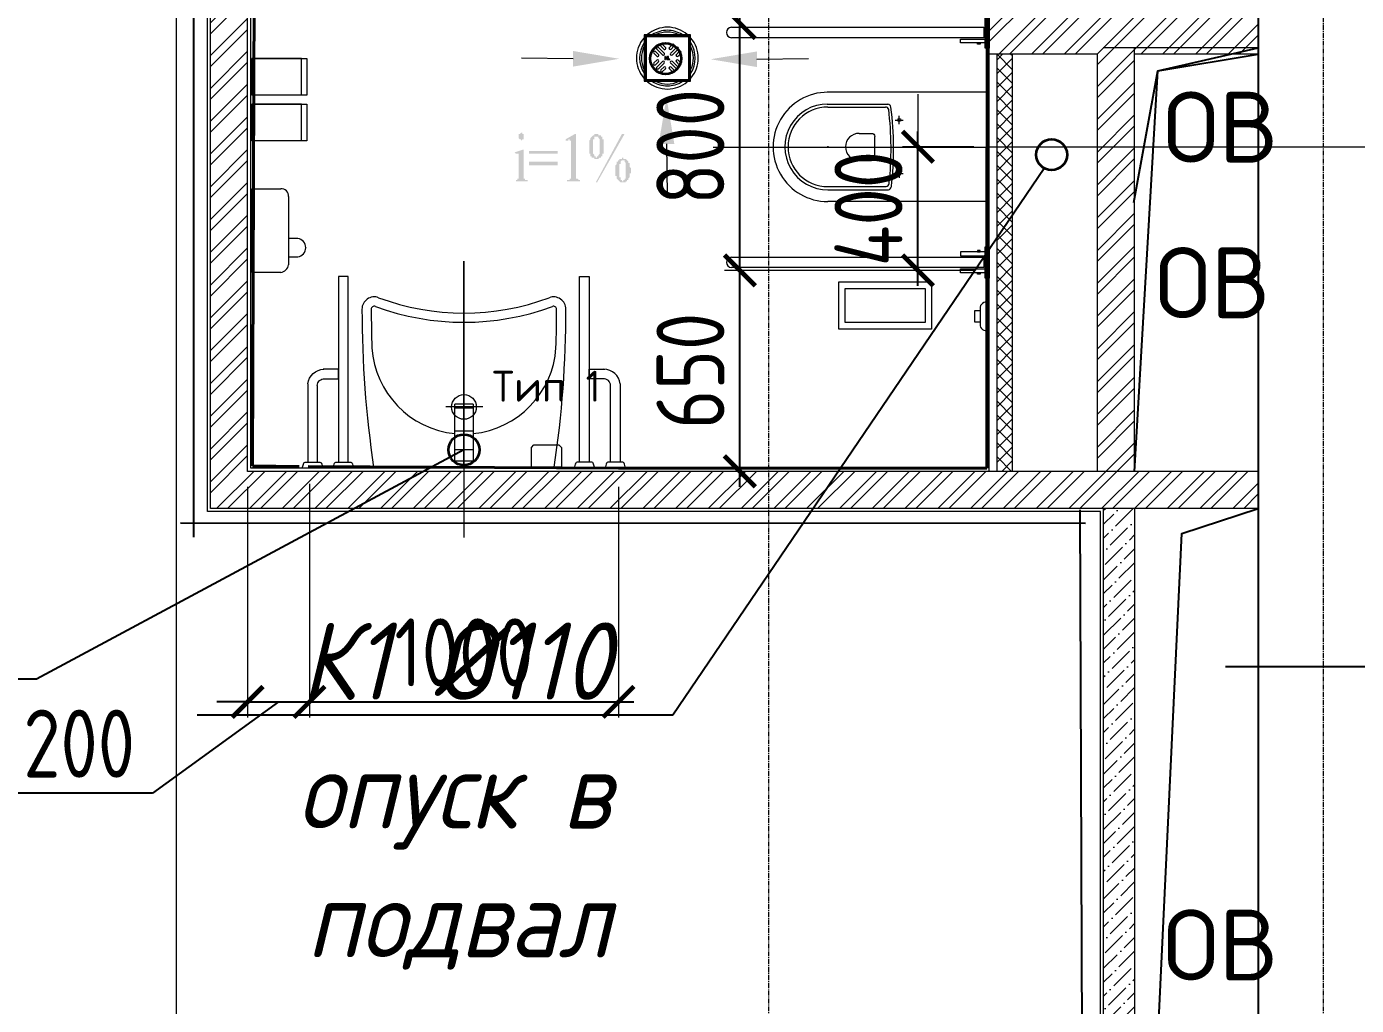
# Model space of a CAD drawing. Header units: millimetres. Extents: x -10178924 to 11692288, y -947381 to 58396.
# Drawn here: x 873385 to 877688, y -919995 to -916828 of the extents above; entities that cross this region are included whole.
import ezdxf
from ezdxf import colors
from ezdxf.entities.mleader import LeaderData, LeaderLine
from ezdxf.lldxf.tags import DXFTag
from ezdxf.math import Vec2, Vec3

# ---------------------------------------------------------------- set-up
doc = ezdxf.new("R2010")
doc.units = ezdxf.units.MM
doc.linetypes.add('осевая', pattern=[50.8, 31.75, -6.35, 6.35, -6.35])
for name, color, linetype, lineweight in [('(n) Оборудование', 250, 'Continuous', 15), ('+АР_Сантехника', 130, 'Continuous', 9), ('0. Подпись', 194, 'Continuous', 18), ('PDF _Разрезы', 7, 'Continuous', 9), ('ВК_ К1', 24, 'Continuous', 35), ('Перегородки пеноблок', 40, 'Continuous', 9), ('Перегородки_ГКЛ', 20, 'Continuous', 9), ('Размеры осевые', 153, 'Continuous', 9), ('Сантехника', 7, 'Continuous', 18), ('Сантехнические приборы', 7, 'Continuous', 9), ('Трубопроводы', 7, 'Continuous', 18)]:
    doc.layers.add(name, color=color, linetype=linetype, lineweight=lineweight)
for name, color, linetype in [('PDF _Геометрия', 7, 'Continuous'), ('PDF _Стены краска9010', 7, 'Continuous'), ('ВК_Выноски', 7, 'Continuous'), ('Стены внутр.1', 7, 'Continuous'), ('тх разм', 7, 'Continuous')]:
    doc.layers.add(name, color=color, linetype=linetype)
doc.layers.add('PDF _Отверстия_новые', color=7, linetype='Continuous', true_color=0x535353)
doc.layers.add('PDF _Стены отделка', color=7, linetype='Continuous', true_color=0xb505c2)
doc.styles.add('ISOCPEUR', font='isocpeui.ttf', dxfattribs={"width": 0.9})
doc.styles.add('ISOCPEURNA', font='isocpeur.ttf')
doc.styles.add('PDF ISOCPEUR', font='isocpeur.ttf')
doc.styles.add('М2', font='isocpeur.ttf', dxfattribs={"width": 0.8})
tags = doc.linetypes.add('CENTER2', pattern=[28.575, 19.05, -3.175, 3.175, -3.175]).pattern_tags.tags
tags[10:11] = [DXFTag(74, 4), DXFTag(75, 0), DXFTag(340, '0'), DXFTag(46, 0.0), DXFTag(50, 0.0), DXFTag(44, 0.0), DXFTag(45, 0.0)]
tags[8:9] = [DXFTag(74, 4), DXFTag(75, 0), DXFTag(340, '0'), DXFTag(46, 0.0), DXFTag(50, 0.0), DXFTag(44, 0.0), DXFTag(45, 0.0)]
tags[6:7] = [DXFTag(74, 4), DXFTag(75, 0), DXFTag(340, '0'), DXFTag(46, 0.0), DXFTag(50, 0.0), DXFTag(44, 0.0), DXFTag(45, 0.0)]
tags[4:5] = [DXFTag(74, 4), DXFTag(75, 0), DXFTag(340, '0'), DXFTag(46, 0.0), DXFTag(50, 0.0), DXFTag(44, 0.0), DXFTag(45, 0.0)]
doc.linetypes.add('зигзаг', pattern='A,0.00254,-5.08,[131,ltypeshp.shx,S=5.08,R=0,X=-5.08,Y=0],-10.16,[131,ltypeshp.shx,S=5.08,R=180,X=5.08,Y=0],-5.08', length=20.32254)
pattern_1 = [(45, (897418.77, 170465.18), (-53.0330086, 53.0330086), []), (45, (897454.13, 170465.18), (-53.0330086, 53.0330086), [])]

# ---------------------------------------------------------------- blocks, each defined once
blk = doc.blocks.new('_None')
blk = doc.blocks.new('СНП_Трап с  вертикальным выпуском_ с горизонтальным выпуском_HL - DN50-V261-Этаж 01_Пищеблок')
at = {"layer": 'Сантехника'}
for p, q in [((-75, 75), (-75, -75)), ((-72.9, 72.9), (-75, 75)), ((75, 75), (-75, 75)), ((-72.9, -72.9), (-72.9, 72.9)), ((-72.9, 72.9), (72.9, 72.9)), ((-70, 70), (-70, -70)), ((-70, 70), (70, 70)), ((69, 69), (-69, 69)), ((-69, 69), (-69, -69)), ((69, -69), (69, 69)), ((70, -70), (70, 70)), ((75, 75), (72.9, 72.9)), ((72.9, 72.9), (72.9, -72.9)), ((75, -75), (75, 75)), ((-75, -75), (-72.9, -72.9)), ((-75, -75), (75, -75)), ((72.9, -72.9), (-72.9, -72.9)), ((-70, -70), (70, -70)), ((-69, -69), (69, -69)), ((75, -75), (72.9, -72.9))]:
    blk.add_line(p, q, dxfattribs=at)
for radius, start, end in [(100, 90, 130), (90, 90, 122.25), (100, 50, 90), (90, 57.75, 90), (100, 139.6052, 220.3948), (90, 147.0711, 212.9289), (84, 90, 115.3943), (84, 64.6057, 90), (90, 327.0711, 32.9289), (100, 319.6052, 40.3948), (84, 154.5178, 204.8153), (84, 335.1847, 25.4822), (100, 230, 270), (90, 237.75, 270), (84, 244.6057, 270), (84, 270, 295.3943), (90, 270, 302.25), (100, 270, 310)]:
    blk.add_arc((0, 0), radius, start, end, dxfattribs=at)
at = {"layer": 'Трубопроводы'}
for p, q in [((-6.4, 34.6), (-15.6, 43.8)), ((15.6, 43.8), (6.4, 34.6)), ((-43.8, 15.6), (-34.6, 6.4)), ((-29, 12), (-38.2, 21.2)), ((-34.6, 29), (-16.3, 10.6)), ((-10.6, 16.3), (-29, 34.6)), ((-21.2, 38.2), (-12, 29)), ((29, 34.6), (10.6, 16.3)), ((12, 29), (21.2, 38.2)), ((16.3, 10.6), (34.6, 29)), ((38.2, 21.2), (29, 12)), ((34.6, 6.4), (43.8, 15.6)), ((-43.8, -15.6), (-34.6, -6.4)), ((-29, -12), (-38.2, -21.2)), ((-34.6, -29), (-16.3, -10.6)), ((-10.6, -16.3), (-29, -34.6)), ((-21.2, -38.2), (-12, -29)), ((-6.4, -34.6), (-15.6, -43.8)), ((15.6, -43.8), (6.4, -34.6)), ((29, -34.6), (10.6, -16.3)), ((12, -29), (21.2, -38.2)), ((16.3, -10.6), (34.6, -29)), ((38.2, -21.2), (29, -12)), ((34.6, -6.4), (43.8, -15.6))]:
    blk.add_line(p, q, dxfattribs=at)
at = {"layer": 'Трубопроводы', "lineweight": 9}
for p, q in [((-8.2, 4.2), (-8.2, -4.3)), ((-6.4, 1.6), (-6.4, 4.2)), ((-2.7, 0.9), (-5.7, 0.9)), ((-1.9, 1.6), (-1.9, 4.2)), ((-0.2, -4.3), (-0.2, 4.2)), ((1.7, 4.2), (1.7, -4.3)), ((3.4, -2.5), (3.4, 4.2)), ((-6.4, -4.3), (-6.4, -1.6)), ((-5.7, -0.9), (-2.7, -0.9)), ((-1.9, -1.6), (-1.9, -4.3)), ((2.4, -5), (7.4, -5)), ((7.4, -3.2), (4.2, -3.2))]:
    blk.add_line(p, q, dxfattribs=at)
at = {"layer": 'Трубопроводы'}
for centre, start, end in [((-18.4, 41), 45, 225), ((18.4, 41), 315, 135), ((-41, 18.4), 45, 225), ((-31.8, 31.8), 45, 225), ((-31.8, 9.2), 225, 45), ((-13.4, 13.4), 225, 45), ((-9.2, 31.8), 225, 45), ((9.2, 31.8), 135, 315), ((13.4, 13.4), 135, 315), ((31.8, 9.2), 135, 315), ((31.8, 31.8), 315, 135), ((41, 18.4), 315, 135), ((-41, -18.4), 135, 315), ((-31.8, -31.8), 135, 315), ((-31.8, -9.2), 315, 135), ((-18.4, -41), 135, 315), ((-13.4, -13.4), 315, 135), ((-9.2, -31.8), 315, 135), ((9.2, -31.8), 45, 225), ((13.4, -13.4), 45, 225), ((18.4, -41), 225, 45), ((31.8, -9.2), 45, 225), ((31.8, -31.8), 225, 45), ((41, -18.4), 225, 45)]:
    blk.add_arc(centre, 4, start, end, dxfattribs=at)
at = {"layer": 'Трубопроводы', "lineweight": 9}
for centre, radius, start, end in [((-7.3, 4.2), 0.875, 0, 180), ((-5.7, 1.6), 0.75, 180, 270), ((-2.7, 1.6), 0.75, 270, 360), ((-1, 4.2), 0.875, 0, 180), ((2.5, 4.2), 0.875, 0, 180), ((-7.3, -4.3), 0.875, 180, 360), ((-5.7, -1.6), 0.75, 90, 180), ((-2.7, -1.6), 0.75, 0, 90), ((-1, -4.3), 0.875, 180, 360), ((2.4, -4.3), 0.75, 180, 270), ((4.2, -2.5), 0.75, 180, 270), ((7.4, -4.1), 0.875, 270, 90)]:
    blk.add_arc(centre, radius, start, end, dxfattribs=at)
blk = doc.blocks.new('Раковина для МГН - Раковина для МГН-584578-План 2-го этажа _Задание_')
at = {"layer": 'Сантехника'}
for p, q in [((-30, -56.2), (-30, -20)), ((-30, -20), (30, -20)), ((30, -20), (30, -56.2)), ((-30, -116.2), (-30, -56.2)), ((-30, -56.2), (30, -56.2)), ((30, -56.2), (30, -116.2)), ((-30, -191.2), (-30, -116.2)), ((-30, -116.2), (30, -116.2)), ((30, -116.2), (30, -191.2)), ((0, -137.3), (0, -257.3)), ((-61.5, -195), (58.5, -195)), ((-30, -203.7), (-30, -191.2)), ((-30, -191.2), (30, -191.2)), ((-30, -203.7), (30, -203.7)), ((30, -191.2), (30, -203.7))]:
    blk.add_line(p, q, dxfattribs=at)
blk.add_circle((0, -195), 40, dxfattribs=at)
for centre, radius, start, end in [((3146.4, -511), 3476.4, 171.5469, 180), ((-3146.4, -511), 3476.4, 360, 8.4531), ((0, -405.7), 298.4, 95.7707, 176.1637), ((0, -405.7), 298.4, 3.8363, 84.2293), ((3146.4, -511), 3446.4, 177.9158, 180), ((-3146.4, -511), 3446.4, 0, 2.0842), ((0, -1290.1), 821.3, 69.5837, 110.4163), ((-290, -511), 40, 180, 290.4163), ((-290, -511), 10, 180, 290.4163), ((0, -1290.1), 791.3, 69.5837, 110.4163), ((290, -511), 40, 249.5837, 360), ((290, -511), 10, 249.5837, 0)]:
    blk.add_arc(centre, radius, start, end, dxfattribs=at)
blk = doc.blocks.new('чаырточвр')
at = {"layer": '+АР_Сантехника', "color": 18, "true_color": 0x000000}
for points in [[(-20.1, 33.1), (-20.1, -33.1), (-6.5, -29.6, 0.343523), (0, -21.3), (0, 21.3, 0.343529), (-6.5, 29.6), (-20.1, 33.1)], [(-20.1, -66.9), (-20.1, -133.1), (-6.5, -129.6, 0.343523), (0, -121.3), (0, -78.7, 0.343529), (-6.5, -70.4), (-20.1, -66.9)]]:
    blk.add_lwpolyline(points, format="xyb", close=True, dxfattribs=at)
blk.add_lwpolyline([(0, 15.6), (600, 15.6), (600, -15.6), (0, -15.6)], close=True, dxfattribs=at)
for points in [[(268.9, -64.7), (268.9, -15.6), (300, -15.6), (300, -65.6)], [(252.7, -115.6), (0, -115.6), (0, -84.4), (247.3, -84.4)]]:
    blk.add_lwpolyline(points, dxfattribs=at)
for centre, radius, start, end in [((247.1, -62.6), 21.9, 270.4962, 5.5576), ((246.6, -62.5), 53.4, 276.5584, 359.543)]:
    blk.add_arc(centre, radius, start, end, dxfattribs=at)
blk = doc.blocks.new('_ArchTick')
at = {"color": 0, "linetype": 'ByBlock', "const_width": 0.15}
blk.add_lwpolyline([(-0.5, -0.5), (0.5, 0.5)], dxfattribs=at)
blk = doc.blocks.new('A$Cad086cf1')
at = {"layer": 'Перегородки пеноблок', "true_color": 0x636466, "transparency": 33554687}
h = blk.add_hatch(dxfattribs=at)
h.set_pattern_fill('ANSI32', color=251, scale=200)
h.set_pattern_definition(pattern_1)
h.paths.add_polyline_path([(43588.464, -44096.224), (43588.464, -43976.254), (40318.464, -43976.254), (40318.464, -41436.478), (40533.725, -41436.478), (40533.78, -41316.478), (40198.464, -41316.478), (40198.464, -44096.254)])
h = blk.add_hatch(dxfattribs=at)
h.set_pattern_fill('ANSI32', color=251, scale=200)
h.set_pattern_definition(pattern_1)
h.paths.add_polyline_path([(42362.735, -41316.478), (42362.735, -41606.478), (42718.464, -41606.478), (42718.464, -42626.254), (43068.464, -42626.254), (43068.464, -43976.254), (43188.464, -43976.254), (43188.464, -42626.254), (43588.464, -42626.254), (43588.464, -42506.478), (42838.464, -42506.478), (42838.464, -41436.478), (43588.464, -41436.478), (43588.464, -41316.478)])
h = blk.add_hatch(dxfattribs=at)
h.set_pattern_fill('ANSI36', color=251, scale=10)
h.set_pattern_definition([(45, (-37023.658, -59045.243), (16.83798, 61.739261), [79.375, -15.875, 0, -15.875])])
h.paths.add_polyline_path([(43188.464, -44096.254), (43088.464, -44096.254), (43088.464, -47516.478), (43278.809, -47516.478), (43278.809, -47736.478), (43378.809, -47736.478), (43378.809, -47416.254), (43188.464, -47416.478)])
at = {"layer": 'Перегородки_ГКЛ', "true_color": 0x636466, "transparency": 33554687}
h = blk.add_hatch(dxfattribs=at)
h.set_pattern_fill('ANSI37', color=251, scale=10, angle=-90)
h.set_pattern_definition([(315, (27495.36, 85090.465), (22.45064, 22.45064), []), (45, (27495.36, 85090.465), (-22.45064, 22.45064), [])])
h.paths.add_polyline_path([(42743.464, -43976.254), (42793.464, -43976.254), (42793.464, -42626.254), (42743.464, -42626.254)])
at = {"layer": 'Сантехнические приборы', "true_color": 0x636466, "transparency": 33554559}
h = blk.add_hatch(color=251, dxfattribs=at)
h.paths.add_polyline_path([(41203.615, -42880.802), (41207.848, -42880.802), (41207.848, -42885.035), (41207.848, -42885.035), (41212.082, -42885.035), (41212.082, -42885.035), (41212.082, -42889.269), (41212.082, -42889.269), (41212.082, -42893.502), (41212.082, -42893.502), (41212.082, -42897.735), (41212.082, -42897.735), (41212.082, -42901.969), (41207.848, -42901.969), (41207.848, -42901.969), (41207.848, -42901.969), (41203.615, -42906.202), (41203.615, -42906.202), (41203.615, -42901.969), (41199.381, -42901.969), (41199.381, -42901.969), (41199.381, -42901.969), (41199.381, -42901.969), (41195.148, -42897.735), (41195.148, -42897.735), (41195.148, -42893.502), (41195.148, -42893.502), (41195.148, -42893.502), (41195.148, -42889.269), (41195.148, -42889.269), (41195.148, -42885.035), (41199.381, -42885.035), (41199.381, -42885.035), (41199.381, -42885.035), (41199.381, -42885.035), (41203.615, -42880.802), (41203.615, -42880.802)], flags=0)
h.paths.add_polyline_path([(41212.082, -42935.836), (41212.082, -43012.036), (41212.082, -43016.269), (41212.082, -43020.503), (41212.082, -43020.503), (41212.082, -43024.736), (41212.082, -43024.736), (41212.082, -43024.736), (41212.082, -43028.97), (41216.315, -43028.97), (41216.315, -43028.97), (41216.315, -43033.203), (41216.315, -43033.203), (41220.548, -43033.203), (41220.548, -43033.203), (41224.782, -43033.203), (41224.782, -43037.436), (41186.681, -43037.436), (41186.681, -43033.203), (41186.681, -43033.203), (41190.915, -43033.203), (41190.915, -43033.203), (41190.915, -43028.97), (41190.915, -43028.97), (41195.148, -43028.97), (41195.148, -43028.97), (41195.148, -43024.736), (41195.148, -43024.736), (41195.148, -43024.736), (41195.148, -43020.503), (41195.148, -43020.503), (41195.148, -43016.269), (41195.148, -43012.036), (41195.148, -42973.936), (41195.148, -42973.936), (41195.148, -42969.703), (41195.148, -42965.469), (41195.148, -42965.469), (41195.148, -42961.236), (41195.148, -42961.236), (41195.148, -42957.002), (41195.148, -42957.002), (41195.148, -42957.002), (41195.148, -42952.769), (41195.148, -42952.769), (41195.148, -42948.536), (41195.148, -42948.536), (41190.915, -42948.536), (41190.915, -42948.536), (41190.915, -42948.536), (41190.915, -42948.536), (41186.681, -42948.536), (41186.681, -42948.536), (41186.681, -42948.536), (41182.448, -42944.302), (41207.848, -42935.836)], flags=0)
blk.add_hatch(color=251, dxfattribs=at).paths.add_polyline_path([(41347.549, -42901.969), (41377.183, -42885.035), (41381.416, -42885.035), (41381.416, -43012.036), (41381.416, -43012.036), (41381.416, -43016.269), (41381.416, -43020.503), (41381.416, -43020.503), (41381.416, -43024.736), (41381.416, -43024.736), (41381.416, -43024.736), (41381.416, -43028.97), (41381.416, -43028.97), (41385.649, -43028.97), (41385.649, -43028.97), (41385.649, -43028.97), (41389.883, -43033.203), (41389.883, -43033.203), (41389.883, -43033.203), (41394.116, -43033.203), (41394.116, -43033.203), (41394.116, -43037.436), (41351.782, -43037.436), (41351.782, -43033.203), (41351.782, -43033.203), (41356.016, -43033.203), (41356.016, -43033.203), (41360.249, -43033.203), (41360.249, -43028.97), (41360.249, -43028.97), (41360.249, -43028.97), (41364.482, -43028.97), (41364.482, -43028.97), (41364.482, -43024.736), (41364.482, -43024.736), (41364.482, -43024.736), (41364.482, -43020.503), (41364.482, -43020.503), (41364.482, -43016.269), (41364.482, -43016.269), (41364.482, -43012.036), (41364.482, -43012.036), (41364.482, -42931.602), (41364.482, -42927.369), (41364.482, -42923.136), (41364.482, -42923.136), (41364.482, -42918.902), (41364.482, -42918.902), (41364.482, -42914.669), (41364.482, -42914.669), (41364.482, -42910.435), (41364.482, -42910.435), (41364.482, -42910.435), (41364.482, -42906.202), (41364.482, -42906.202), (41364.482, -42906.202), (41360.249, -42906.202), (41360.249, -42901.969), (41360.249, -42901.969), (41356.016, -42901.969), (41356.016, -42906.202), (41356.016, -42906.202), (41351.782, -42906.202), (41351.782, -42906.202), (41347.549, -42906.202)])
h = blk.add_hatch(color=251, dxfattribs=at)
h.paths.add_polyline_path([(41538.05, -42885.035), (41449.15, -43041.67), (41444.916, -43041.67), (41529.584, -42885.035)], flags=0)
h.paths.add_polyline_path([(41449.15, -42885.035), (41449.15, -42885.035), (41449.15, -42885.035), (41453.383, -42885.035), (41453.383, -42889.269), (41457.616, -42889.269), (41457.616, -42889.269), (41457.616, -42889.269), (41461.85, -42889.269), (41461.85, -42893.502), (41461.85, -42893.502), (41466.083, -42893.502), (41466.083, -42897.735), (41466.083, -42897.735), (41466.083, -42901.969), (41466.083, -42901.969), (41470.316, -42901.969), (41470.316, -42906.202), (41470.316, -42906.202), (41470.316, -42910.435), (41470.316, -42910.435), (41470.316, -42914.669), (41470.316, -42914.669), (41470.316, -42918.902), (41470.316, -42918.902), (41470.316, -42923.136), (41470.316, -42923.136), (41470.316, -42927.369), (41470.316, -42927.369), (41470.316, -42931.602), (41470.316, -42931.602), (41470.316, -42935.836), (41470.316, -42940.069), (41470.316, -42940.069), (41470.316, -42944.302), (41470.316, -42944.302), (41470.316, -42944.302), (41470.316, -42948.536), (41466.083, -42948.536), (41466.083, -42952.769), (41466.083, -42952.769), (41466.083, -42952.769), (41466.083, -42957.002), (41461.85, -42957.002), (41461.85, -42957.002), (41461.85, -42961.236), (41457.616, -42961.236), (41457.616, -42961.236), (41457.616, -42961.236), (41453.383, -42965.469), (41453.383, -42965.469), (41453.383, -42965.469), (41449.15, -42965.469), (41449.15, -42965.469), (41449.15, -42965.469), (41444.916, -42965.469), (41444.916, -42965.469), (41440.683, -42965.469), (41440.683, -42965.469), (41440.683, -42961.236), (41436.45, -42961.236), (41436.45, -42961.236), (41436.45, -42961.236), (41432.216, -42961.236), (41432.216, -42957.002), (41432.216, -42957.002), (41427.983, -42957.002), (41427.983, -42952.769), (41427.983, -42952.769), (41427.983, -42948.536), (41427.983, -42948.536), (41423.75, -42948.536), (41423.75, -42944.302), (41423.75, -42944.302), (41423.75, -42940.069), (41423.75, -42940.069), (41423.75, -42935.836), (41423.75, -42935.836), (41423.75, -42931.602), (41423.75, -42931.602), (41423.75, -42927.369), (41423.75, -42927.369), (41423.75, -42923.136), (41423.75, -42923.136), (41423.75, -42918.902), (41423.75, -42918.902), (41423.75, -42914.669), (41423.75, -42914.669), (41423.75, -42910.435), (41423.75, -42910.435), (41423.75, -42906.202), (41423.75, -42906.202), (41427.983, -42901.969), (41427.983, -42901.969), (41427.983, -42897.735), (41427.983, -42897.735), (41432.216, -42893.502), (41432.216, -42893.502), (41432.216, -42893.502), (41436.45, -42889.269), (41436.45, -42889.269), (41436.45, -42889.269), (41440.683, -42889.269), (41440.683, -42889.269), (41440.683, -42885.035), (41444.916, -42885.035), (41444.916, -42885.035), (41444.916, -42885.035), (41449.15, -42885.035)], flags=0)
h.paths.add_polyline_path([(41449.15, -42893.502), (41444.916, -42893.502), (41444.916, -42893.502), (41444.916, -42893.502), (41440.683, -42893.502), (41440.683, -42897.735), (41440.683, -42897.735), (41440.683, -42897.735), (41440.683, -42901.969), (41436.45, -42901.969), (41436.45, -42901.969), (41436.45, -42906.202), (41436.45, -42906.202), (41436.45, -42910.435), (41436.45, -42910.435), (41436.45, -42914.669), (41436.45, -42918.902), (41436.45, -42918.902), (41436.45, -42923.136), (41436.45, -42927.369), (41436.45, -42927.369), (41436.45, -42931.602), (41436.45, -42935.836), (41436.45, -42935.836), (41436.45, -42940.069), (41436.45, -42940.069), (41436.45, -42944.302), (41436.45, -42944.302), (41436.45, -42944.302), (41436.45, -42948.536), (41436.45, -42948.536), (41440.683, -42952.769), (41440.683, -42952.769), (41440.683, -42952.769), (41440.683, -42957.002), (41440.683, -42957.002), (41440.683, -42957.002), (41444.916, -42957.002), (41444.916, -42961.236), (41449.15, -42961.236), (41449.15, -42961.236), (41449.15, -42957.002), (41453.383, -42957.002), (41453.383, -42957.002), (41453.383, -42952.769), (41453.383, -42952.769), (41453.383, -42952.769), (41453.383, -42952.769), (41457.616, -42948.536), (41457.616, -42948.536), (41457.616, -42944.302), (41457.616, -42944.302), (41457.616, -42940.069), (41457.616, -42940.069), (41457.616, -42935.836), (41457.616, -42935.836), (41457.616, -42931.602), (41457.616, -42931.602), (41457.616, -42927.369), (41457.616, -42927.369), (41457.616, -42923.136), (41457.616, -42918.902), (41457.616, -42918.902), (41457.616, -42914.669), (41457.616, -42914.669), (41457.616, -42910.435), (41457.616, -42910.435), (41457.616, -42906.202), (41457.616, -42906.202), (41457.616, -42901.969), (41457.616, -42901.969), (41453.383, -42897.735), (41453.383, -42897.735), (41453.383, -42897.735), (41453.383, -42893.502), (41453.383, -42893.502), (41449.15, -42893.502), (41449.15, -42893.502), (41449.15, -42893.502), (41449.15, -42893.502)], flags=0)
h.paths.add_polyline_path([(41533.817, -42961.236), (41533.817, -42961.236), (41533.817, -42965.469), (41538.05, -42965.469), (41538.05, -42965.469), (41542.284, -42965.469), (41542.284, -42965.469), (41542.284, -42965.469), (41546.517, -42969.703), (41546.517, -42969.703), (41546.517, -42969.703), (41550.75, -42973.936), (41550.75, -42973.936), (41550.75, -42973.936), (41550.75, -42978.169), (41554.984, -42978.169), (41554.984, -42982.403), (41554.984, -42982.403), (41554.984, -42982.403), (41554.984, -42986.636), (41554.984, -42986.636), (41554.984, -42990.869), (41554.984, -42990.869), (41559.217, -42995.103), (41559.217, -42995.103), (41559.217, -42999.336), (41559.217, -43003.569), (41559.217, -43003.569), (41559.217, -43003.569), (41559.217, -43007.803), (41559.217, -43012.036), (41554.984, -43012.036), (41554.984, -43016.269), (41554.984, -43016.269), (41554.984, -43020.503), (41554.984, -43020.503), (41554.984, -43024.736), (41554.984, -43024.736), (41554.984, -43024.736), (41550.75, -43028.97), (41550.75, -43028.97), (41550.75, -43033.203), (41550.75, -43033.203), (41550.75, -43033.203), (41546.517, -43033.203), (41546.517, -43037.436), (41546.517, -43037.436), (41542.284, -43037.436), (41542.284, -43041.67), (41542.284, -43041.67), (41538.05, -43041.67), (41538.05, -43041.67), (41533.817, -43041.67), (41533.817, -43041.67), (41533.817, -43041.67), (41529.584, -43041.67), (41529.584, -43041.67), (41529.584, -43041.67), (41525.35, -43041.67), (41525.35, -43041.67), (41521.117, -43037.436), (41521.117, -43037.436), (41521.117, -43037.436), (41521.117, -43037.436), (41516.883, -43033.203), (41516.883, -43033.203), (41516.883, -43033.203), (41512.65, -43028.97), (41512.65, -43028.97), (41512.65, -43024.736), (41512.65, -43024.736), (41512.65, -43024.736), (41512.65, -43020.503), (41508.417, -43020.503), (41508.417, -43016.269), (41508.417, -43016.269), (41508.417, -43012.036), (41508.417, -43012.036), (41508.417, -43007.803), (41508.417, -43007.803), (41508.417, -43003.569), (41508.417, -43003.569), (41508.417, -42999.336), (41508.417, -42999.336), (41508.417, -42995.103), (41508.417, -42995.103), (41508.417, -42990.869), (41508.417, -42990.869), (41508.417, -42986.636), (41508.417, -42986.636), (41512.65, -42982.403), (41512.65, -42982.403), (41512.65, -42978.169), (41512.65, -42978.169), (41512.65, -42973.936), (41516.883, -42973.936), (41516.883, -42973.936), (41516.883, -42969.703), (41516.883, -42969.703), (41521.117, -42969.703), (41521.117, -42969.703), (41521.117, -42965.469), (41525.35, -42965.469), (41525.35, -42965.469), (41525.35, -42965.469), (41529.584, -42965.469), (41529.584, -42961.236), (41533.817, -42961.236), (41533.817, -42961.236)], flags=0)
h.paths.add_polyline_path([(41533.817, -42969.703), (41529.584, -42969.703), (41529.584, -42969.703), (41529.584, -42969.703), (41525.35, -42973.936), (41525.35, -42973.936), (41525.35, -42973.936), (41525.35, -42973.936), (41525.35, -42978.169), (41525.35, -42978.169), (41525.35, -42982.403), (41521.117, -42982.403), (41521.117, -42982.403), (41521.117, -42986.636), (41521.117, -42986.636), (41521.117, -42990.869), (41521.117, -42995.103), (41521.117, -42995.103), (41521.117, -42999.336), (41521.117, -43003.569), (41521.117, -43003.569), (41521.117, -43007.803), (41521.117, -43007.803), (41521.117, -43012.036), (41521.117, -43016.269), (41521.117, -43016.269), (41521.117, -43020.503), (41521.117, -43020.503), (41521.117, -43024.736), (41525.35, -43024.736), (41525.35, -43024.736), (41525.35, -43028.97), (41525.35, -43028.97), (41525.35, -43028.97), (41525.35, -43033.203), (41529.584, -43033.203), (41529.584, -43033.203), (41529.584, -43037.436), (41533.817, -43037.436), (41533.817, -43037.436), (41533.817, -43037.436), (41533.817, -43033.203), (41538.05, -43033.203), (41538.05, -43033.203), (41538.05, -43028.97), (41538.05, -43028.97), (41542.284, -43028.97), (41542.284, -43028.97), (41542.284, -43024.736), (41542.284, -43024.736), (41542.284, -43020.503), (41542.284, -43020.503), (41542.284, -43016.269), (41542.284, -43016.269), (41542.284, -43012.036), (41542.284, -43012.036), (41542.284, -43007.803), (41542.284, -43003.569), (41542.284, -43003.569), (41542.284, -42999.336), (41542.284, -42995.103), (41542.284, -42995.103), (41542.284, -42990.869), (41542.284, -42990.869), (41542.284, -42986.636), (41542.284, -42986.636), (41542.284, -42982.403), (41542.284, -42982.403), (41542.284, -42978.169), (41542.284, -42978.169), (41542.284, -42978.169), (41538.05, -42973.936), (41538.05, -42973.936), (41538.05, -42973.936), (41538.05, -42969.703), (41538.05, -42969.703), (41533.817, -42969.703), (41533.817, -42969.703), (41533.817, -42969.703)], flags=0)
at = {"layer": '(n) Оборудование', "color": 251, "lineweight": 9, "true_color": 0x636466, "transparency": 33554687}
for p, q in [((42718.953, -42749.631), (42193.883, -42749.641)), ((42487.519, -42755.613), (42487.519, -43109.309)), ((42194.117, -42787.764), (42390.064, -42787.764)), ((42195.8, -42797.784), (42382.871, -42797.784)), ((42414.03, -42839.825), (42440.098, -42839.825)), ((42427.25, -42853.372), (42427.25, -42826.279)), ((42297.202, -42882.742), (42337.77, -42882.742)), ((42347.736, -42960.18), (42347.736, -42892.778)), ((42193.3, -42926.479), (42198.3, -42926.479)), ((42195.8, -42923.979), (42195.8, -42928.979)), ((42297.202, -42970.215), (42337.77, -42970.215)), ((42414.126, -43012.997), (42440.193, -43012.968)), ((42427.33, -42999.435), (42427.36, -43026.529)), ((42195.8, -43055.173), (42384.461, -43055.173)), ((42195.863, -43065.205), (42391.778, -43065.205)), ((42718.953, -43103.326), (42196.101, -43103.326))]:
    blk.add_line(p, q, dxfattribs=at)
for centre, radius, end in [((42195.8, -42926.479), 176.848, 270.097312), ((42195.8, -42926.479), 138.724, 270.350947), ((42195.8, -42926.479), 128.695, 270), ((42297.202, -42926.479), 43.737, 270)]:
    blk.add_arc(centre, radius, 90, end, dxfattribs=at)
for centre, major_axis, ratio, start_param, end_param in [((42385.206, -42806.683), (5.611, -7.716), 0.79809251, 1.23292434, 2.68672288), ((42390.126, -42799.144), (5.639, -10.549), 0.82137308, 1.26921134, 2.57066915), ((41555.5, -42926.479), (23.4, -941.413), 0.89728005, 1.42225774, 1.67784683), ((41381.58, -42926.479), (731.011, -726.45), 0.99377511, 0.65984918, 0.91091914), ((42427.25, -42839.711), (-3.547, 3.547), 1, 5.50402473, 11.78721004), ((42337.707, -42959.93), (-4.122, -9.491), 0.96479696, 0.42926002, 1.94341325), ((42384.398, -43043.965), (-5.304, -10.406), 0.84298433, 0.54990245, 1.88189972), ((42391.716, -43053.951), (-5.417, -10.444), 0.83644275, 0.56113984, 1.87757656)]:
    blk.add_ellipse(centre, major_axis=major_axis, ratio=ratio, start_param=start_param, end_param=end_param, dxfattribs=at)
at = {"layer": '(n) Оборудование', "color": 251, "lineweight": 9, "true_color": 0x636466, "transparency": 33554687, "extrusion": (0, 0, -1)}
for centre, major_axis, ratio, start_param, end_param in [((42337.707, -42893.027), (-4.122, 9.491), 0.96479696, 0.42926002, 1.94341325), ((42427.345, -43013.097), (-3.543, -3.551), 1, 5.50402473, 11.78721004)]:
    blk.add_ellipse(centre, major_axis=major_axis, ratio=ratio, start_param=start_param, end_param=end_param, dxfattribs=at)
at = {"color": 251, "lineweight": 0, "ltscale": 100, "true_color": 0x636466, "transparency": 33554687}
for p, q in [((42718.464, -43976.254), (42718.464, -42926.254)), ((42718.464, -42926.254), (44973.6, -42926.254))]:
    blk.add_line(p, q, dxfattribs=at)
at = {"color": 251, "linetype": 'CENTER2', "lineweight": 9, "ltscale": 100, "true_color": 0x636466, "transparency": 33554687}
for points in [[(42718.953, -42928.326), (41825.453, -42928.326)], [(41018.464, -43966.254), (41018.464, -43296.517), (41018.464, -44190.017)]]:
    blk.add_lwpolyline(points, dxfattribs=at)
at = {"layer": 'PDF _Геометрия', "color": 251, "lineweight": 9, "true_color": 0x636466, "transparency": 33554687}
for points in [[(42705.468, -42607.275), (42705.468, -42505.682), (42718.167, -42505.682), (42718.167, -42607.275)], [(42705.468, -42577.644), (42705.468, -42590.343), (42625.04, -42590.343), (42625.04, -42577.644)], [(42688.536, -42590.343), (42688.536, -42594.576), (42680.07, -42594.576), (42680.07, -42590.343)], [(40332.172, -42640.423), (40509.961, -42640.423), (40509.961, -42758.949), (40332.172, -42758.949), (40332.172, -42640.423), (40509.961, -42640.423), (40509.961, -42758.949), (40493.029, -42758.949), (40493.029, -42640.423)], [(40332.172, -42788.58), (40509.961, -42788.58), (40509.961, -42907.106), (40332.172, -42907.106), (40332.172, -42788.58), (40509.961, -42788.58), (40509.961, -42907.106), (40493.029, -42907.106), (40493.029, -42788.58)], [(42705.468, -43279.008), (42705.468, -43266.309), (42625.04, -43266.309), (42625.04, -43279.008)], [(42688.536, -43266.309), (42688.536, -43262.076), (42680.07, -43262.076), (42680.07, -43266.309)], [(42705.468, -43350.971), (42705.468, -43249.377), (42718.167, -43249.377), (42718.167, -43350.971)], [(42705.468, -43321.339), (42705.468, -43334.038), (42625.04, -43334.038), (42625.04, -43321.339)], [(42531.714, -43363.575), (42531.714, -43515.966), (42231.166, -43515.966), (42231.166, -43363.575)], [(42688.536, -43334.038), (42688.536, -43338.271), (42680.07, -43338.271), (42680.07, -43334.038)], [(42510.549, -43494.801), (42252.332, -43494.801), (42252.332, -43384.741), (42510.549, -43384.741)], [(42688.482, -43455.787), (42688.482, -43493.885), (42671.55, -43493.885), (42671.55, -43455.787)], [(41236.577, -43962.809), (41236.577, -43899.313), (41245.043, -43890.847), (41325.471, -43890.847), (41333.938, -43899.313), (41333.938, -43962.809)]]:
    blk.add_lwpolyline(points, close=True, dxfattribs=at)
for points in [[(41883.815, -42539.546, 0.92415194), (41883.815, -42573.411)], [(40480.626, -43282.26, 0.41549367), (40480.626, -43282.26, 0.86952853), (40480.626, -43222.997)], [(41883.815, -43283.242, 0.92415194), (41883.815, -43317.106)]]:
    blk.add_lwpolyline(points, format="xyb", dxfattribs=at)
for points in [[(41883.815, -42539.546), (42701.235, -42539.546), (42701.235, -42573.411), (41883.815, -42573.411)], [(41913.885, -42556.478), (41913.885, -42556.478)], [(40425.596, -43333.057), (40332.468, -43333.057), (40332.468, -43062.141), (40425.596, -43062.141)], [(40450.994, -43087.539), (40450.994, -43307.658)], [(40480.626, -43222.997), (40450.994, -43222.997), (40450.994, -43282.26), (40480.626, -43282.26)], [(40510.257, -43252.629), (40510.257, -43252.629)], [(41883.815, -43283.242), (42701.235, -43283.242), (42701.235, -43317.106), (41883.815, -43317.106)], [(41913.885, -43300.174), (41913.885, -43300.174)], [(42688.482, -43444.868), (42688.482, -43504.973)], [(42701.181, -43519.283), (42718.113, -43523.517), (42718.113, -43426.156), (42701.181, -43430.389)]]:
    blk.add_lwpolyline(points, dxfattribs=at)
for centre, radius, start, end in [((40428.048, -43085.086), 23.077, 353.899474, 96.100526), ((40421.532, -43303.595), 29.741, 277.853095, 352.146905), ((42708.081, -43449.25), 20.083, 110.094969, 167.396881), ((42708.107, -43500.348), 20.162, 193.262151, 249.910603)]:
    blk.add_arc(centre, radius, start, end, dxfattribs=at)
at = {"layer": 'PDF _Отверстия_новые', "color": 251, "true_color": 0x636466, "transparency": 33554687}
for points in [[(43186.463, -43106.478), (43263.754, -42680.23), (43588.464, -42606.478)], [(43188.464, -43976.254), (43263.754, -42680.23), (43588.464, -42626.254)], [(43188.464, -47416.254), (43341.476, -44177.854), (43588.464, -44096.254)]]:
    blk.add_lwpolyline(points, dxfattribs=at)
at = {"layer": 'PDF _Разрезы', "color": 251, "lineweight": 9, "true_color": 0x636466, "transparency": 33554687}
blk.add_lwpolyline([(40088.626, -55093.893), (40088.626, -18979.099), (38666.217, -18979.099), (38666.217, 1500.428)], dxfattribs=at)
at = {"layer": 'PDF _Стены краска9010', "color": 251, "true_color": 0x636466, "transparency": 33554585}
for p, q in [((40143.133, -41470.083), (40143.133, -44188.958)), ((43011.197, -44101.189), (43023.757, -47498.309)), ((40101.261, -44142.302), (43030.051, -44143.476)), ((43030.051, -44143.476), (43030.051, -44143.476)), ((40143.133, -44188.958), (40143.133, -44188.958))]:
    blk.add_line(p, q, dxfattribs=at)
at = {"layer": 'PDF _Стены отделка', "color": 251, "linetype": 'зигзаг', "lineweight": 40, "ltscale": 0.1, "true_color": 0x636466, "transparency": 33554610}
for p, q in [((40343.737, -41462.261), (40333.776, -43958.93)), ((42711.818, -42505.682), (42710.314, -43350.971)), ((42710.314, -43966.254), (42710.314, -43350.971)), ((40333.776, -43958.93), (40485.445, -43960.076)), ((40514.668, -43960.374), (41518.464, -43966.254)), ((41519.389, -43966.254), (42710.314, -43966.254))]:
    blk.add_line(p, q, dxfattribs=at)
at = {"layer": 'Перегородки пеноблок', "color": 251, "linetype": 'Continuous', "true_color": 0x636466, "transparency": 33554687}
for p, q in [((40198.464, -44096.254), (40198.464, -41316.478)), ((40188.464, -44106.254), (40188.464, -41426.478)), ((40318.464, -43976.254), (40318.464, -41436.478)), ((40328.464, -43966.254), (40328.464, -41446.478)), ((42718.464, -42626.254), (42718.464, -41606.478)), ((42710.314, -43966.254), (42710.314, -41616.478)), ((43273.645, -43976.254), (40318.464, -43976.254)), ((42710.314, -43966.254), (40328.464, -43966.254)), ((43078.464, -44106.254), (40188.464, -44106.254)), ((43588.464, -44096.254), (40198.464, -44096.254)), ((43078.464, -47516.478), (43078.464, -44106.254)), ((43088.464, -47516.478), (43088.464, -44096.254)), ((43188.464, -44096.254), (43188.464, -47416.478))]:
    blk.add_line(p, q, dxfattribs=at)
at = {"layer": 'Перегородки пеноблок', "color": 251, "linetype": 'Continuous', "true_color": 0x636466, "transparency": 33554687, "flags": 128}
for points in [[(43068.464, -42626.254), (42718.464, -42626.254)], [(43068.464, -43976.254), (43068.464, -42626.254)], [(43588.464, -42606.478), (43086.463, -42606.478)], [(43188.464, -43976.254), (43188.464, -42606.478)], [(43188.464, -43976.254), (43188.464, -42626.254)], [(43588.464, -42626.254), (43188.464, -42626.254)], [(43588.464, -42626.254), (43188.464, -42626.254)], [(43588.464, -42606.478), (43219.035, -42606.478)], [(43588.464, -43976.254), (43273.725, -43976.254)], [(43588.464, -43976.254), (43273.725, -43976.254)]]:
    blk.add_lwpolyline(points, dxfattribs=at)
at = {"layer": 'Перегородки_ГКЛ', "color": 251, "true_color": 0x636466, "transparency": 33554687}
for points in [[(42718.464, -43976.254), (42718.464, -42626.254), (42718.464, -42626.254)], [(42743.464, -43976.254), (42743.464, -42626.254), (42743.464, -42626.254)], [(42793.464, -43976.254), (42793.464, -42626.254), (42793.464, -42626.254)]]:
    blk.add_lwpolyline(points, dxfattribs=at)
at = {"layer": 'Размеры осевые', "color": 251, "linetype": 'осевая', "ltscale": 0.5, "true_color": 0x636466, "transparency": 33554687}
for p, q in [((42005.07, -52200), (42005.07, -40100)), ((43800, -52200), (43800, -40100))]:
    blk.add_line(p, q, dxfattribs=at)
at = {"layer": 'Сантехнические приборы', "color": 251, "true_color": 0x636466, "transparency": 33554687}
for points in [[(41371.551, -42641.501), (41204.942, -42639.392)], [(41966.607, -42642.987), (42133.216, -42640.878)], [(41673.957, -42916.638), (41676.066, -43083.248)]]:
    blk.add_lwpolyline(points, dxfattribs=at)
at = {"layer": 'Сантехнические приборы', "color": 251, "true_color": 0x636466, "transparency": 33554559}
for points in [[(41371.551, -42616.193), (41521.289, -42641.501), (41371.551, -42666.808)], [(41966.607, -42617.679), (41816.869, -42642.987), (41966.607, -42668.295)], [(41699.265, -42916.638), (41673.957, -42766.901), (41648.65, -42916.638)], [(41229.015, -42940.069), (41322.149, -42940.069), (41229.015, -42948.536), (41322.149, -42948.536)], [(41229.015, -42973.936), (41322.149, -42973.936), (41229.015, -42986.636), (41322.149, -42986.636)]]:
    blk.add_solid(points, dxfattribs=at)
at = {"layer": 'Стены внутр.1', "color": 251, "linetype": 'Continuous', "true_color": 0x636466, "transparency": 33554687, "flags": 128}
blk.add_lwpolyline([(43588.464, -41306.478), (43588.464, -47736.478)], dxfattribs=at)
blk.add_lwpolyline([(43588.464, -41306.478), (43588.464, -47736.478)], dxfattribs=at)
at = {"layer": 'тх разм', "color": 251, "ltscale": 100, "true_color": 0x636466, "transparency": 33554687}
for p, q in [((41911.388, -43376.254), (41911.388, -42476.254)), ((42487.519, -43376.254), (42487.519, -42876.254)), ((41911.388, -44026.254), (41911.388, -43276.254)), ((40418.464, -44722.094), (40010.393, -45017.094)), ((40318.464, -44722.094), (40218.464, -44722.094)), ((40318.464, -44722.094), (40518.464, -44722.094)), ((40318.464, -44722.094), (40518.464, -44722.094)), ((40468.464, -44722.094), (41568.464, -44722.094)), ((40518.464, -44722.094), (40618.464, -44722.094)), ((40010.393, -45017.094), (39536.526, -45017.094))]:
    blk.add_line(p, q, dxfattribs=at)
at = {"layer": 'тх разм', "color": 251, "lineweight": 9, "ltscale": 100, "true_color": 0x636466, "transparency": 33554687}
for p, q in [((42668.464, -42926.254), (42437.519, -42926.254)), ((42668.464, -43326.254), (41861.388, -43326.254)), ((42668.464, -43326.254), (41861.388, -43326.254)), ((42668.464, -43326.254), (42437.519, -43326.254)), ((42668.464, -43976.254), (41861.388, -43976.254)), ((40518.464, -44016.266), (40518.464, -44772.094)), ((40318.464, -44026.254), (40318.464, -44772.094)), ((40518.464, -44026.254), (40518.464, -44772.094)), ((41518.464, -44026.254), (41518.464, -44772.094))]:
    blk.add_line(p, q, dxfattribs=at)
at = {"layer": '+АР_Сантехника', "color": 251, "lineweight": 9, "true_color": 0x636466, "transparency": 33554687, "xscale": -1.000000000000001, "rotation": 269.9999999925711}
blk.add_blockref('чаырточвр', (40628.464, -43946.16), dxfattribs=at)
at = {"layer": '+АР_Сантехника', "color": 251, "lineweight": 9, "true_color": 0x636466, "transparency": 33554687, "rotation": 90.00000000742878}
blk.add_blockref('чаырточвр', (41408.464, -43946.006), dxfattribs=at)
at = {"layer": 'Сантехника', "color": 251, "lineweight": 9, "true_color": 0x636466, "transparency": 33554687, "rotation": 180}
blk.add_blockref('Раковина для МГН - Раковина для МГН-584578-План 2-го этажа _Задание_', (41018.464, -43962.839), dxfattribs=at)
at = {"layer": 'Сантехнические приборы', "color": 251, "true_color": 0x636466, "transparency": 33554687}
blk.add_blockref('СНП_Трап с  вертикальным выпуском_ с горизонтальным выпуском_HL - DN50-V261-Этаж 01_Пищеблок', (41676.812, -42639.309), dxfattribs=at)
at = {"layer": 'тх разм', "color": 251, "ltscale": 100, "true_color": 0x636466, "transparency": 33554687}
for p, xscale, yscale, zscale, rotation in [((41911.388, -42526.254), 100.0000000000001, 100.0000000000001, 100.0000000000001, 90), ((42487.519, -42926.254), 100.0000000000001, 100.0000000000001, 100.0000000000001, 90), ((41911.388, -43326.254), 100, 100, 100, 270), ((41911.388, -43326.254), 100.0000000000001, 100.0000000000001, 100.0000000000001, 90), ((42487.519, -43326.254), 100, 100, 100, 270), ((41911.388, -43976.254), 100, 100, 100, 270), ((40518.464, -44722.094), 100, 100, 100, 180), ((40518.464, -44722.094), 100, 100, 100, 180)]:
    blk.add_blockref('_ArchTick', p, dxfattribs=dict(at, xscale=xscale, yscale=yscale, zscale=zscale, rotation=rotation))
at = {"layer": 'тх разм', "color": 251, "ltscale": 100, "true_color": 0x636466, "transparency": 33554687, "xscale": 100, "yscale": 100, "zscale": 100}
for p in [(40318.464, -44722.094), (41518.464, -44722.094)]:
    blk.add_blockref('_ArchTick', p, dxfattribs=at)
at = {"layer": '0. Подпись', "color": 251, "lineweight": 5, "ltscale": 0.1, "true_color": 0x636466, "transparency": 33554687, "char_height": 229.1932, "attachment_point": 7, "style": 'PDF ISOCPEUR'}
for insert in [(43281.469, -42977.224), (43255.319, -43480.69), (43281.469, -45623.148)]:
    blk.add_mtext('ОВ', dxfattribs=dict(at, insert=insert))
at = {"layer": 'тх разм', "color": 251, "lineweight": 0, "ltscale": 100, "true_color": 0x636466, "transparency": 33554687, "char_height": 220, "attachment_point": 5, "rotation": 90, "style": 'М2'}
for s, insert in [('\\A1;800', (41751.388, -42926.254)), ('\\A1;400', (42327.519, -43126.254)), ('\\A1;650', (41751.388, -43651.254))]:
    blk.add_mtext(s, dxfattribs=dict(at, insert=insert))
at = {"layer": 'тх разм', "color": 251, "lineweight": 0, "ltscale": 100, "true_color": 0x636466, "transparency": 33554687, "char_height": 220, "attachment_point": 5, "style": 'М2'}
for s, insert in [('\\A1;1000', (41018.464, -44562.094)), ('\\A1;200', (39773.46, -44857.094))]:
    blk.add_mtext(s, dxfattribs=dict(at, insert=insert))

msp = doc.modelspace()

# ---------------------------------------------------------------- linework, layer by layer
at = {"layer": 'ВК_ К1', "ltscale": 100}
for centre in [(875452.6, -916931.7), (876701.6, -917242.6), (874799.9, -918197.3)]:
    msp.add_circle(centre, 50, dxfattribs=at)

# ---------------------------------------------------------------- block references
msp.add_blockref('A$Cad086cf1', (833781.5, -874290.7))

# ---------------------------------------------------------------- texts
at = {"layer": '0. Подпись', "color": 251, "lineweight": 5, "ltscale": 0.1, "true_color": 0x636466, "transparency": 33554687, "insert": (874891.3, -918041.5), "char_height": 100, "attachment_point": 7, "style": 'PDF ISOCPEUR'}
msp.add_mtext('{\\C114;\\c4758291;Тип 1}', dxfattribs=at)

# ---------------------------------------------------------------- leaders
at = {"layer": 'ВК_Выноски'}
ml = msp.add_multileader_mtext('Standard', dxfattribs=at)
ml.set_content('{\\W0.9;К1 %%C110\\Pопуск в подвал }', color=7, style='ISOCPEUR')
ml.set_leader_properties(color=7, linetype='ByLayer', lineweight=-1)
ml.set_arrow_properties(name='NONE')
ml.build(insert=Vec2(0, 0))
ml.multileader.update_dxf_attribs({"text_left_attachment_type": 6, "text_right_attachment_type": 6, "dogleg_length": 0.36, "arrow_head_size": 300})
ctx = ml.context
ctx.base_point, ctx.char_height, ctx.arrow_head_size, ctx.landing_gap_size, ctx.plane_origin = Vec3(874104.6, -919055.9), 250, 300, 100, Vec3(867999.6, -943904.4)
ctx.left_attachment, ctx.right_attachment, ctx.text_align_type = 6, 6, 2
notes = []
notes.append((ctx, [(0, (1, 1, 0), (875475.4, -919055.9), (-1, 0), 100.4, [(0, [(876678, -917286.6)], 0, [])])]))
ctx.mtext.insert, ctx.mtext.width, ctx.mtext.alignment, ctx.mtext.flow_direction = Vec3(875275.1, -918755.9), 1325.021, 3, 5
ml = msp.add_multileader_mtext('Standard', dxfattribs=at)
ml.set_content('{\\W0.9; %%C100 i=0,01 }', color=7, style='ISOCPEURNA')
ml.set_leader_properties(color=7, linetype='ByLayer', lineweight=-1)
ml.set_arrow_properties(name='NONE')
ml.build(insert=Vec2(0, 0))
ml.multileader.update_dxf_attribs({"text_left_attachment_type": 6, "text_right_attachment_type": 6, "dogleg_length": 0.36, "arrow_head_size": 300})
ctx = ml.context
ctx.base_point, ctx.char_height, ctx.arrow_head_size, ctx.landing_gap_size, ctx.plane_origin = Vec3(878090.4, -918899.5), 300, 300, 100, Vec3(872830.4, -946480.1)
ctx.left_attachment, ctx.right_attachment, ctx.text_align_type = 6, 6, 2
notes.append((ctx, [(0, (1, 1, 0), (879281.7, -918899.5), (-1, 0), 100.4, [(1, [(880704.1, -919384.9), (880218.8, -917548.5)], 0, [])])]))
ctx.mtext.insert, ctx.mtext.width, ctx.mtext.alignment, ctx.mtext.flow_direction = Vec3(879081.4, -918539.5), 1799.095, 3, 5
ml = msp.add_multileader_mtext('Standard', dxfattribs=at)
ml.set_content('{\\W0.9;К1 %%C50опуск в подвал }', color=7, style='ISOCPEUR')
ml.set_leader_properties(color=7, linetype='ByLayer', lineweight=-1)
ml.set_arrow_properties(name='NONE')
ml.build(insert=Vec2(0, 0))
ml.multileader.update_dxf_attribs({"text_left_attachment_type": 6, "text_right_attachment_type": 6, "dogleg_length": 0.36, "arrow_head_size": 300})
ctx = ml.context
ctx.base_point, ctx.char_height, ctx.arrow_head_size, ctx.landing_gap_size, ctx.plane_origin = Vec3(871015.7, -918938.9), 250, 300, 100, Vec3(865941.5, -943787.4)
ctx.left_attachment, ctx.right_attachment, ctx.text_align_type = 6, 6, 2
notes.append((ctx, [(0, (1, 1, 0), (873417.3, -918938.9), (-1, 0), 100.4, [(0, [(874799.9, -918197.3)], 0, [])])]))
ctx.mtext.insert, ctx.mtext.width, ctx.mtext.alignment, ctx.mtext.flow_direction = Vec3(873216.9, -918638.9), 2260.69, 3, 5
for ctx, leaders in notes:
    for number, flags, end, landing, length, lines in leaders:
        leader = LeaderData()
        leader.index, (leader.has_last_leader_line, leader.has_dogleg_vector, leader.attachment_direction) = number, flags
        leader.last_leader_point, leader.dogleg_vector, leader.dogleg_length = Vec3(end), Vec3(landing), length
        for number, points, colour, breaks in lines:
            line = LeaderLine()
            line.index, line.vertices, line.color, line.breaks = number, Vec3.list(points), colors.encode_raw_color(colour), breaks
            leader.lines.append(line)
        ctx.leaders.append(leader)

doc.saveas('drawing.dxf')
